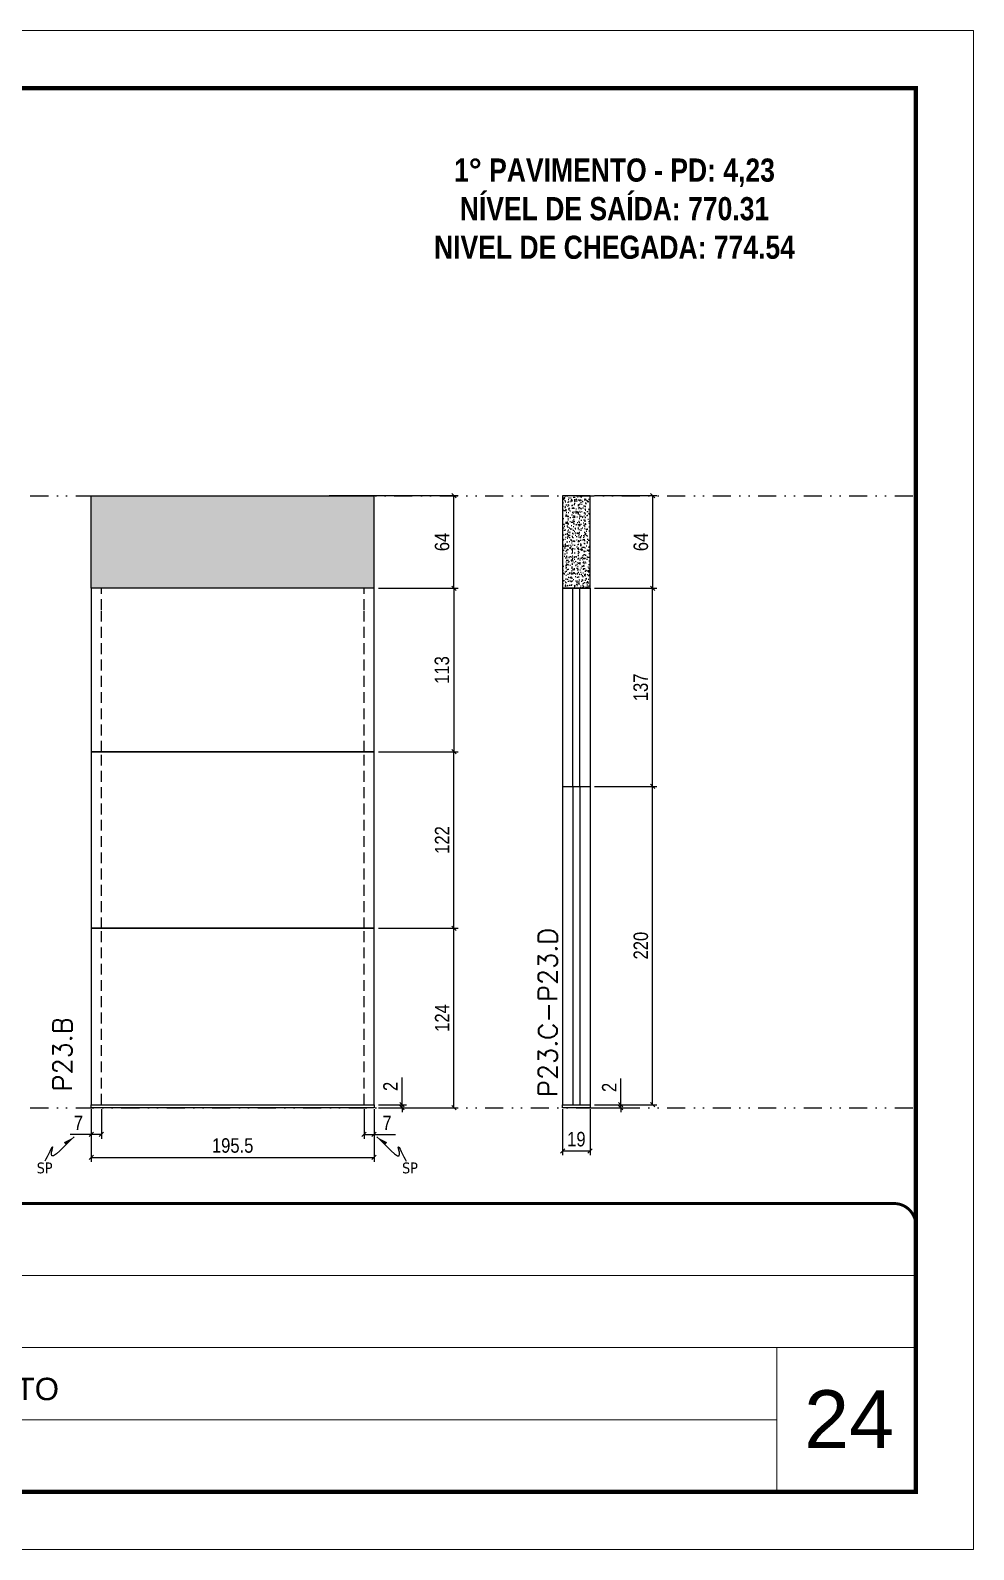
# Model space of a CAD drawing. Header units: millimetres. Extents: x 787 to 8287, y -592 to 17063.
# Drawn here: x 7027 to 7679, y 5151 to 6201 of the extents above; entities that cross this region are included whole.
import ezdxf

# ---------------------------------------------------------------- set-up
doc = ezdxf.new("R2010")
doc.units = ezdxf.units.MM
for name, pattern in [('CONTINUO', [0]), ('DASHED', [0.75, 0.5, -0.25]), ('DIVIDE2', [0.625, 0.25, -0.125, 0, -0.125, 0, -0.125]), ('HIDDEN', [0.375, 0.25, -0.125])]:
    doc.linetypes.add(name, pattern=pattern)
for name, color, linetype, lineweight in [('CARIMBO', 255, 'Continuous', 9), ('Folhas', 255, 'Continuous', 9), ('SARRAFO DE PRESSAO', 251, 'DASHED', 9), ('Texto Seção', 7, 'Continuous', 15)]:
    doc.layers.add(name, color=color, linetype=linetype, lineweight=lineweight)
for name, color, linetype in [('COTA', 241, 'Continuous'), ('NOMENCLATURA', 7, 'Continuous'), ('Nível', 160, 'Continuous'), ('Painéis', 200, 'Continuous'), ('SARR_2.2x7', 40, 'Continuous'), ('Sarrafo de Pressão', 42, 'HIDDEN'), ('texto', 7, 'Continuous')]:
    doc.layers.add(name, color=color, linetype=linetype)
doc.styles.add('ARIAL', font='arial.ttf')
doc.styles.add('COTA TECNICA', font='techl___.ttf', dxfattribs={"height": 10})
doc.styles.add('COTA TECNICA-50', font='techl___.ttf', dxfattribs={"height": 10})
doc.styles.add('REGUA-120', font='ROMANS.shx', dxfattribs={"height": 15})
doc.styles.add('ROMANC', font='techb___.ttf', dxfattribs={"height": 2.5})
doc.styles.get("Standard").update_dxf_attribs({"font": 'arial.ttf'})
doc.dimstyles.new('COTA PAINEL-50', dxfattribs={"dimtxt": 10, "dimasz": 3, "dimexe": 3, "dimexo": 3, "dimgap": 3, "dimtad": 1, "dimdec": 1, "dimzin": 12, "dimdsep": 46, "dimtxsty": 'COTA TECNICA-50', "dimblk1": 'OBLIQUE', "dimblk2": 'OBLIQUE', "dimsah": 1, "dimcen": 0.9, "dimclrd": 4, "dimclre": 4, "dimclrt": 240, "dimadec": 1, "dimazin": 3, "dimtfac": 1, "dimtdec": 1, "dimtmove": 0, "dimatfit": 3, "dimfxl": 0, "dimtolj": 1, "dimtzin": 12, "dimarcsym": 0})
doc.dimstyles.new('PAINEL', dxfattribs={"dimtxt": 10, "dimasz": 3, "dimexe": 3, "dimexo": 3, "dimgap": 3, "dimtad": 1, "dimdec": 1, "dimzin": 12, "dimdsep": 46, "dimtxsty": 'COTA TECNICA', "dimblk1": 'OBLIQUE', "dimblk2": 'OBLIQUE', "dimsah": 1, "dimcen": 0.9, "dimclrd": 4, "dimclre": 4, "dimclrt": 240, "dimadec": 1, "dimazin": 3, "dimtfac": 1, "dimtdec": 1, "dimtmove": 0, "dimatfit": 3, "dimfxl": 0, "dimtolj": 1, "dimtzin": 12, "dimarcsym": 0})
doc.dimstyles.get("Standard").update_dxf_attribs({"dimtxt": 0.18, "dimasz": 0.18, "dimexe": 0.18, "dimexo": 0.0625, "dimgap": 0.09, "dimtad": 0, "dimtih": 1, "dimtoh": 1, "dimdec": 4, "dimzin": 0, "dimdsep": 46, "dimtxsty": 'Standard', "dimcen": 0.09, "dimadec": 0, "dimazin": 0, "dimtfac": 1, "dimtdec": 4, "dimtofl": 0, "dimtmove": 0, "dimatfit": 3, "dimfxl": 0, "dimtolj": 1, "dimtzin": 0, "dimarcsym": 0})

# ---------------------------------------------------------------- blocks, each defined once
blk = doc.blocks.new('9999999999')
at = {"color": 30, "linetype": 'CONTINUO'}
for p, q in [((98564.6, 34379.6), (99584, 34379.6)), ((98564.6, 34329.8), (99488, 34329.8)), ((99584, 34329.8), (99488, 34329.8)), ((99488, 34329.8), (99488, 34230.2)), ((98564.6, 34280), (99488, 34280))]:
    blk.add_line(p, q, dxfattribs=at)
at = {"color": 30, "linetype": 'CONTINUO', "const_width": 2}
blk.add_lwpolyline([(99584, 34230.2), (99584, 34414.4, 0.414214), (99569, 34429.4), (98229, 34429.4, 0.414214), (98214, 34414.4), (98214, 34245.2, 0.414214), (98229, 34230.2), (99584, 34230.2)], format="xyb", dxfattribs=at)
at = {"layer": 'Folhas'}
blk.add_lwpolyline([(98139, 34190.2), (99624, 34190.2), (99624, 35240.2), (98139, 35240.2)], close=True, dxfattribs=at)
at = {"layer": 'Folhas', "color": 30, "const_width": 3}
blk.add_lwpolyline([(98214, 34230.2), (99584, 34230.2), (99584, 35200.2), (98214, 35200.2)], close=True, dxfattribs=at)
at = {"color": 7, "linetype": 'Continuous', "ltscale": 5, "style": 'ARIAL'}
blk.add_text('1° PAVIMENTO', height=15.483, dxfattribs=at).set_placement((98837.7, 34293.5))
blk = doc.blocks.new('_Oblique')
at = {"color": 0, "linetype": 'ByBlock', "lineweight": -2}
blk.add_line((-0.5, -0.5), (0.5, 0.5), dxfattribs=at)
blk = doc.blocks.new('*D650')
at = {"layer": 'COTA', "color": 4, "lineweight": -2}
for p, q in [((7069.1, 5455.7), (7069.1, 5419.3)), ((7264.6, 5455.7), (7264.6, 5419.3)), ((7069.1, 5422.3), (7264.6, 5422.3))]:
    blk.add_line(p, q, dxfattribs=at)
at = {"layer": 'Defpoints', "color": 0}
for p in [(7069.1, 5458.7), (7264.6, 5458.7), (7264.6, 5422.3)]:
    blk.add_point(p, dxfattribs=at)
at = {"layer": 'COTA', "color": 4, "lineweight": -2, "xscale": 3, "yscale": 3, "zscale": 3, "rotation": 180}
blk.add_blockref('_Oblique', (7069.1, 5422.3), dxfattribs=at)
at = {"layer": 'COTA', "color": 4, "lineweight": -2, "xscale": 3, "yscale": 3, "zscale": 3}
blk.add_blockref('_Oblique', (7264.6, 5422.3), dxfattribs=at)
at = {"layer": 'COTA', "color": 240, "insert": (7166.8, 5430.5), "char_height": 10, "attachment_point": 5, "style": 'COTA TECNICA'}
blk.add_mtext('\\A1;195.5', dxfattribs=at)
blk = doc.blocks.new('*D651')
at = {"layer": 'COTA', "color": 4, "lineweight": -2}
for p, q in [((7069.1, 5453.7), (7069.1, 5435.2)), ((7076.1, 5455.7), (7076.1, 5435.2)), ((7069.1, 5438.2), (7054.4, 5438.2)), ((7076.1, 5438.2), (7069.1, 5438.2))]:
    blk.add_line(p, q, dxfattribs=at)
at = {"layer": 'Defpoints', "color": 0}
for p in [(7069.1, 5456.7), (7076.1, 5458.7), (7069.1, 5438.2)]:
    blk.add_point(p, dxfattribs=at)
at = {"layer": 'COTA', "color": 4, "lineweight": -2, "xscale": 3, "yscale": 3, "zscale": 3, "rotation": 180}
blk.add_blockref('_Oblique', (7069.1, 5438.2), dxfattribs=at)
at = {"layer": 'COTA', "color": 4, "lineweight": -2, "xscale": 3, "yscale": 3, "zscale": 3}
blk.add_blockref('_Oblique', (7076.1, 5438.2), dxfattribs=at)
at = {"layer": 'COTA', "color": 240, "insert": (7060.2, 5446.2), "char_height": 10, "attachment_point": 5, "style": 'COTA TECNICA-50'}
blk.add_mtext('\\A1;7', dxfattribs=at)
blk = doc.blocks.new('*D652')
at = {"layer": 'COTA', "color": 4, "lineweight": -2}
for p, q in [((7257.6, 5455.7), (7257.6, 5435.2)), ((7264.6, 5453.7), (7264.6, 5435.2)), ((7257.6, 5438.2), (7264.6, 5438.2)), ((7264.6, 5438.2), (7279.3, 5438.2))]:
    blk.add_line(p, q, dxfattribs=at)
at = {"layer": 'Defpoints', "color": 0}
for p in [(7257.6, 5458.7), (7264.6, 5456.7), (7264.6, 5438.2)]:
    blk.add_point(p, dxfattribs=at)
at = {"layer": 'COTA', "color": 4, "lineweight": -2, "xscale": 3, "yscale": 3, "zscale": 3, "rotation": 180}
blk.add_blockref('_Oblique', (7257.6, 5438.2), dxfattribs=at)
at = {"layer": 'COTA', "color": 4, "lineweight": -2, "xscale": 3, "yscale": 3, "zscale": 3}
blk.add_blockref('_Oblique', (7264.6, 5438.2), dxfattribs=at)
at = {"layer": 'COTA', "color": 240, "insert": (7273.5, 5446.2), "char_height": 10, "attachment_point": 5, "style": 'COTA TECNICA-50'}
blk.add_mtext('\\A1;7', dxfattribs=at)
blk = doc.blocks.new('*D653')
at = {"layer": 'COTA', "color": 4, "linetype": 'ByBlock', "lineweight": -2}
for p, q in [((7267.6, 5580.7), (7322.7, 5580.7)), ((7319.7, 5456.7), (7319.7, 5580.7)), ((7267.6, 5456.7), (7322.7, 5456.7))]:
    blk.add_line(p, q, dxfattribs=at)
at = {"layer": 'Defpoints', "color": 0, "linetype": 'ByBlock'}
for p in [(7264.6, 5580.7), (7319.7, 5580.7), (7264.6, 5456.7)]:
    blk.add_point(p, dxfattribs=at)
at = {"layer": 'COTA', "color": 4, "linetype": 'ByBlock', "lineweight": -2, "xscale": 3, "yscale": 3, "zscale": 3}
for p, rotation in [((7319.7, 5580.7), 90), ((7319.7, 5456.7), 270)]:
    blk.add_blockref('_Oblique', p, dxfattribs=dict(at, rotation=rotation))
at = {"layer": 'COTA', "color": 240, "linetype": 'ByBlock', "insert": (7311.6, 5518.7), "char_height": 10, "attachment_point": 5, "rotation": 90, "style": 'COTA TECNICA'}
blk.add_mtext('\\A1;124', dxfattribs=at)
blk = doc.blocks.new('*D654')
at = {"layer": 'COTA', "color": 4, "lineweight": -2}
for p, q in [((7283.9, 5458.7), (7283.9, 5477.5)), ((7267.6, 5458.7), (7286.9, 5458.7)), ((7267.6, 5456.7), (7286.9, 5456.7)), ((7283.9, 5456.7), (7283.9, 5458.7)), ((7283.9, 5456.7), (7283.9, 5453.7))]:
    blk.add_line(p, q, dxfattribs=at)
at = {"layer": 'Defpoints', "color": 0}
for p in [(7264.6, 5458.7), (7264.6, 5456.7), (7283.9, 5456.7)]:
    blk.add_point(p, dxfattribs=at)
at = {"layer": 'COTA', "color": 4, "lineweight": -2, "xscale": 3, "yscale": 3, "zscale": 3}
for p, rotation in [((7283.9, 5458.7), 270), ((7283.9, 5456.7), 90)]:
    blk.add_blockref('_Oblique', p, dxfattribs=dict(at, rotation=rotation))
at = {"layer": 'COTA', "color": 240, "insert": (7275.9, 5471.4), "char_height": 10, "attachment_point": 5, "rotation": 90, "style": 'COTA TECNICA-50'}
blk.add_mtext('\\A1;2', dxfattribs=at)
blk = doc.blocks.new('*D618')
at = {"layer": 'COTA', "color": 4, "linetype": 'ByBlock', "lineweight": -2}
for p, q in [((7267.6, 5580.7), (7322.7, 5580.7)), ((7319.7, 5456.7), (7319.7, 5580.7)), ((7267.6, 5456.7), (7322.7, 5456.7))]:
    blk.add_line(p, q, dxfattribs=at)
at = {"layer": 'Defpoints', "color": 0, "linetype": 'ByBlock'}
for p in [(7264.6, 5580.7), (7319.7, 5580.7), (7264.6, 5456.7)]:
    blk.add_point(p, dxfattribs=at)
at = {"layer": 'COTA', "color": 4, "linetype": 'ByBlock', "lineweight": -2, "xscale": 3, "yscale": 3, "zscale": 3}
for p, rotation in [((7319.7, 5580.7), 90), ((7319.7, 5456.7), 270)]:
    blk.add_blockref('_Oblique', p, dxfattribs=dict(at, rotation=rotation))
at = {"layer": 'COTA', "color": 240, "linetype": 'ByBlock', "insert": (7311.6, 5518.7), "char_height": 10, "attachment_point": 5, "rotation": 90, "style": 'COTA TECNICA'}
blk.add_mtext('\\A1;124', dxfattribs=at)
blk = doc.blocks.new('*D619')
at = {"layer": 'COTA', "color": 4, "lineweight": -2}
for p, q in [((7267.6, 5702.7), (7322.7, 5702.7)), ((7319.7, 5580.7), (7319.7, 5702.7)), ((7267.6, 5580.7), (7322.7, 5580.7))]:
    blk.add_line(p, q, dxfattribs=at)
at = {"layer": 'Defpoints', "color": 0}
for p in [(7264.6, 5702.7), (7319.7, 5702.7), (7264.6, 5580.7)]:
    blk.add_point(p, dxfattribs=at)
at = {"layer": 'COTA', "color": 4, "lineweight": -2, "xscale": 3, "yscale": 3, "zscale": 3}
for p, rotation in [((7319.7, 5702.7), 90), ((7319.7, 5580.7), 270)]:
    blk.add_blockref('_Oblique', p, dxfattribs=dict(at, rotation=rotation))
at = {"layer": 'COTA', "color": 240, "insert": (7311.6, 5641.7), "char_height": 10, "attachment_point": 5, "rotation": 90, "style": 'COTA TECNICA-50'}
blk.add_mtext('\\A1;122', dxfattribs=at)
blk = doc.blocks.new('*D620')
at = {"layer": 'COTA', "color": 4, "lineweight": -2}
for p, q in [((7394.9, 5455.7), (7394.9, 5423.8)), ((7413.9, 5455.7), (7413.9, 5423.8)), ((7394.9, 5426.8), (7413.9, 5426.8))]:
    blk.add_line(p, q, dxfattribs=at)
at = {"layer": 'Defpoints', "color": 0}
for p in [(7394.9, 5458.7), (7413.9, 5458.7), (7413.9, 5426.8)]:
    blk.add_point(p, dxfattribs=at)
at = {"layer": 'COTA', "color": 4, "lineweight": -2, "xscale": 3, "yscale": 3, "zscale": 3, "rotation": 180}
blk.add_blockref('_Oblique', (7394.9, 5426.8), dxfattribs=at)
at = {"layer": 'COTA', "color": 4, "lineweight": -2, "xscale": 3, "yscale": 3, "zscale": 3}
blk.add_blockref('_Oblique', (7413.9, 5426.8), dxfattribs=at)
at = {"layer": 'COTA', "color": 240, "insert": (7404.4, 5434.9), "char_height": 10, "attachment_point": 5, "style": 'COTA TECNICA'}
blk.add_mtext('\\A1;19', dxfattribs=at)
blk = doc.blocks.new('*D621')
at = {"layer": 'COTA', "color": 4, "lineweight": -2}
for p, q in [((7435.1, 5458.7), (7435.1, 5476.8)), ((7416.9, 5458.7), (7438.1, 5458.7)), ((7416.9, 5456.7), (7438.1, 5456.7)), ((7435.1, 5456.7), (7435.1, 5458.7)), ((7435.1, 5456.7), (7435.1, 5453.7))]:
    blk.add_line(p, q, dxfattribs=at)
at = {"layer": 'Defpoints', "color": 0}
for p in [(7413.9, 5458.7), (7413.9, 5456.7), (7435.1, 5458.7)]:
    blk.add_point(p, dxfattribs=at)
at = {"layer": 'COTA', "color": 4, "lineweight": -2, "xscale": 3, "yscale": 3, "zscale": 3}
for p, rotation in [((7435.1, 5458.7), 270), ((7435.1, 5456.7), 90)]:
    blk.add_blockref('_Oblique', p, dxfattribs=dict(at, rotation=rotation))
at = {"layer": 'COTA', "color": 240, "insert": (7427.1, 5470.7), "char_height": 10, "attachment_point": 5, "rotation": 90, "style": 'COTA TECNICA-50'}
blk.add_mtext('\\A1;2', dxfattribs=at)
blk = doc.blocks.new('*D1316')
at = {"layer": 'COTA', "color": 4, "linetype": 'ByBlock', "lineweight": -2}
for p, q in [((7416.9, 5879.7), (7460.1, 5879.7)), ((7457.1, 5879.7), (7457.1, 5815.7)), ((7416.9, 5815.7), (7460.1, 5815.7))]:
    blk.add_line(p, q, dxfattribs=at)
at = {"layer": 'Defpoints', "color": 0, "linetype": 'ByBlock'}
for p in [(7413.9, 5879.7), (7413.9, 5815.7), (7457.1, 5815.7)]:
    blk.add_point(p, dxfattribs=at)
at = {"layer": 'COTA', "color": 4, "linetype": 'ByBlock', "lineweight": -2, "xscale": 3, "yscale": 3, "zscale": 3}
for p, rotation in [((7457.1, 5879.7), 90), ((7457.1, 5815.7), 270)]:
    blk.add_blockref('_Oblique', p, dxfattribs=dict(at, rotation=rotation))
at = {"layer": 'COTA', "color": 240, "linetype": 'ByBlock', "insert": (7449, 5847.7), "char_height": 10, "attachment_point": 5, "rotation": 90, "style": 'COTA TECNICA'}
blk.add_mtext('\\A1;64', dxfattribs=at)
blk = doc.blocks.new('*D1317')
at = {"layer": 'COTA', "color": 4, "lineweight": -2}
for p, q in [((7416.9, 5678.7), (7460.1, 5678.7)), ((7457.1, 5458.7), (7457.1, 5678.7)), ((7416.9, 5458.7), (7460.1, 5458.7))]:
    blk.add_line(p, q, dxfattribs=at)
at = {"layer": 'Defpoints', "color": 0}
for p in [(7413.9, 5678.7), (7457.1, 5678.7), (7413.9, 5458.7)]:
    blk.add_point(p, dxfattribs=at)
at = {"layer": 'COTA', "color": 4, "lineweight": -2, "xscale": 3, "yscale": 3, "zscale": 3}
for p, rotation in [((7457.1, 5678.7), 90), ((7457.1, 5458.7), 270)]:
    blk.add_blockref('_Oblique', p, dxfattribs=dict(at, rotation=rotation))
at = {"layer": 'COTA', "color": 240, "insert": (7449, 5568.7), "char_height": 10, "attachment_point": 5, "rotation": 90, "style": 'COTA TECNICA-50'}
blk.add_mtext('\\A1;220', dxfattribs=at)
blk = doc.blocks.new('*D622')
at = {"layer": 'COTA', "color": 4, "lineweight": -2}
for p, q in [((7416.9, 5815.7), (7460.1, 5815.7)), ((7457.1, 5678.7), (7457.1, 5815.7)), ((7416.9, 5678.7), (7460.1, 5678.7))]:
    blk.add_line(p, q, dxfattribs=at)
at = {"layer": 'Defpoints', "color": 0}
for p in [(7413.9, 5815.7), (7457.1, 5815.7), (7413.9, 5678.7)]:
    blk.add_point(p, dxfattribs=at)
at = {"layer": 'COTA', "color": 4, "lineweight": -2, "xscale": 3, "yscale": 3, "zscale": 3}
for p, rotation in [((7457.1, 5815.7), 90), ((7457.1, 5678.7), 270)]:
    blk.add_blockref('_Oblique', p, dxfattribs=dict(at, rotation=rotation))
at = {"layer": 'COTA', "color": 240, "insert": (7448.9, 5747.2), "char_height": 10, "attachment_point": 5, "rotation": 90, "style": 'COTA TECNICA-50'}
blk.add_mtext('\\A1;137', dxfattribs=at)
blk = doc.blocks.new('*D623')
at = {"layer": 'COTA', "color": 4, "lineweight": -2}
for p, q in [((7233.6, 5879.7), (7322.7, 5879.7)), ((7319.7, 5815.7), (7319.7, 5879.7)), ((7267.6, 5815.7), (7322.7, 5815.7))]:
    blk.add_line(p, q, dxfattribs=at)
at = {"layer": 'Defpoints', "color": 0}
for p in [(7230.6, 5879.7), (7319.7, 5879.7), (7264.6, 5815.7)]:
    blk.add_point(p, dxfattribs=at)
at = {"layer": 'COTA', "color": 4, "lineweight": -2, "xscale": 3, "yscale": 3, "zscale": 3}
for p, rotation in [((7319.7, 5879.7), 90), ((7319.7, 5815.7), 270)]:
    blk.add_blockref('_Oblique', p, dxfattribs=dict(at, rotation=rotation))
at = {"layer": 'COTA', "color": 240, "insert": (7311.6, 5847.7), "char_height": 10, "attachment_point": 5, "rotation": 90, "style": 'COTA TECNICA-50'}
blk.add_mtext('\\A1;64', dxfattribs=at)
blk = doc.blocks.new('*D624')
at = {"layer": 'COTA', "color": 4, "lineweight": -2}
for p, q in [((7267.6, 5815.7), (7322.7, 5815.7)), ((7319.7, 5815.7), (7319.7, 5702.7)), ((7267.6, 5702.7), (7322.7, 5702.7))]:
    blk.add_line(p, q, dxfattribs=at)
at = {"layer": 'Defpoints', "color": 0}
for p in [(7264.6, 5815.7), (7264.6, 5702.7), (7319.7, 5702.7)]:
    blk.add_point(p, dxfattribs=at)
at = {"layer": 'COTA', "color": 4, "lineweight": -2, "xscale": 3, "yscale": 3, "zscale": 3}
for p, rotation in [((7319.7, 5815.7), 90), ((7319.7, 5702.7), 270)]:
    blk.add_blockref('_Oblique', p, dxfattribs=dict(at, rotation=rotation))
at = {"layer": 'COTA', "color": 240, "insert": (7311.5, 5759.2), "char_height": 10, "attachment_point": 5, "rotation": 90, "style": 'COTA TECNICA-50'}
blk.add_mtext('\\A1;113', dxfattribs=at)

msp = doc.modelspace()

# ---------------------------------------------------------------- hatches: boundary and pattern name
at = {"layer": 'COTA', "linetype": 'ByBlock'}
h = msp.add_hatch(dxfattribs=at)
h.set_pattern_fill('AR-CONC', color=256, scale=0.03)
h.set_pattern_definition([(50, (-1363.4894, 1767.6855), (5.46554, -0.4781726), [0.5715, -6.2865]), (355, (-1363.4894, 1767.6855), (-1.0573026, 5.7317054), [0.4572, -5.0292175]), (100.451445, (-1363.034, 1767.6456), (4.4082374, 5.2535326), [0.4857003, -5.3427073]), (46.1842, (-1363.4894, 1769.2095), (8.132371, -1.26127), [0.85725, -9.42975]), (96.63556, (-1362.812, 1769.104), (7.122124, 7.422784), [0.728551, -8.014068]), (351.18415, (-1363.489, 1769.2095), (7.122124, 7.422784), [0.685799, -7.543792]), (21, (-1362.7274, 1768.8285), (4.5484317, -3.067956), [0.5715, -6.2865]), (326, (-1362.7274, 1768.8285), (1.854061, 5.525639), [0.4572, -5.0292]), (71.451445, (-1362.3483, 1768.573), (6.4024926, 2.457683), [0.4857003, -5.342698]), (37.5, (-1363.4894, 1767.6855), (0.0926581, 2.53665117), [0, -4.96824, 0, -5.1054, 0, -5.04825]), (7.5, (-1363.4894, 1767.6855), (2.0045899, 3.00541724), [0, -2.91084, 0, -4.85394, 0, -1.92405]), (327.5, (-1365.1886, 1767.6855), (4.06771786, -0.1718623), [0, -1.905, 0, -5.9436, 0, -7.8867]), (317.5, (-1365.9506, 1767.6855), (4.4438754, 0.7627947), [0, -2.4765, 0, -3.94716, 0, -5.6007])])
h.paths.add_polyline_path([(7069.1, 5879.68), (7069.1, 5815.68), (7264.6, 5815.68), (7264.6, 5879.68)])
h = msp.add_hatch(dxfattribs=at)
h.set_pattern_fill('AR-CONC', color=256, scale=0.03)
h.set_pattern_definition([(50, (-1694.262, 1777.6855), (5.46554, -0.4781726), [0.5715, -6.2865]), (355, (-1694.262, 1777.6855), (-1.0573026, 5.7317054), [0.4572, -5.0292175]), (100.451445, (-1693.8067, 1777.6456), (4.4082374, 5.2535326), [0.4857003, -5.3427073]), (46.1842, (-1694.262, 1779.2095), (8.132371, -1.26127), [0.85725, -9.42975]), (96.63556, (-1693.5844, 1779.104), (7.122124, 7.422784), [0.728551, -8.014068]), (351.18415, (-1694.262, 1779.2095), (7.122124, 7.422784), [0.685799, -7.543792]), (21, (-1693.5, 1778.8285), (4.5484317, -3.067956), [0.5715, -6.2865]), (326, (-1693.5, 1778.8285), (1.854061, 5.525639), [0.4572, -5.0292]), (71.451445, (-1693.121, 1778.573), (6.4024926, 2.457683), [0.4857003, -5.342698]), (37.5, (-1694.2621, 1777.6855), (0.0926581, 2.53665117), [0, -4.96824, 0, -5.1054, 0, -5.04825]), (7.5, (-1694.2621, 1777.6855), (2.0045899, 3.00541724), [0, -2.91084, 0, -4.85394, 0, -1.92405]), (327.5, (-1695.9614, 1777.6855), (4.06771786, -0.1718623), [0, -1.905, 0, -5.9436, 0, -7.8867]), (317.5, (-1696.7234, 1777.6855), (4.4438754, 0.7627947), [0, -2.4765, 0, -3.94716, 0, -5.6007])])
h.paths.add_polyline_path([(7413.86, 5879.68), (7394.86, 5879.68), (7394.86, 5815.65), (7413.86, 5815.65)])

# ---------------------------------------------------------------- linework, layer by layer
for p, q in [((7069.1, 5879.68), (7069.1, 5879.68)), ((7069.1, 5815.68), (7069.1, 5879.68)), ((7069.1, 5879.68), (7264.6, 5879.68)), ((7264.6, 5815.68), (7264.6, 5879.68))]:
    msp.add_line(p, q, dxfattribs=at)
msp.add_lwpolyline([(7394.86, 5815.65), (7413.86, 5815.65), (7413.86, 5879.68), (7394.86, 5879.68)], close=True, dxfattribs=at)
at = {"layer": 'Nível', "color": 4, "linetype": 'DIVIDE2', "ltscale": 50}
for p, q in [((6618.04, 5879.68), (7639, 5879.68)), ((6618.04, 5456.68), (7639, 5456.68))]:
    msp.add_line(p, q, dxfattribs=at)
at = {"layer": 'Painéis'}
for p, q in [((7230.6, 5815.68), (7069.1, 5815.68)), ((7394.86, 5815.65), (7394.86, 5458.68)), ((7394.86, 5815.65), (7413.86, 5815.65)), ((7413.86, 5815.65), (7394.86, 5815.65)), ((7413.86, 5815.65), (7413.86, 5458.68)), ((7394.86, 5678.68), (7413.86, 5678.68)), ((7394.86, 5458.68), (7413.86, 5458.68)), ((7394.86, 5458.68), (7413.86, 5458.68)), ((7394.86, 5456.68), (7394.86, 5458.68)), ((7413.86, 5456.68), (7394.86, 5456.68)), ((7413.86, 5458.68), (7413.86, 5456.68))]:
    msp.add_line(p, q, dxfattribs=at)
for points in [[(7264.6, 5815.68), (7069.1, 5815.68), (7069.1, 5702.68), (7264.6, 5702.68)], [(7264.6, 5702.68), (7069.1, 5702.68), (7069.1, 5580.68), (7264.6, 5580.68)], [(7264.6, 5580.68), (7069.1, 5580.68), (7069.1, 5458.68), (7264.6, 5458.68)], [(7264.6, 5456.68), (7069.1, 5456.68), (7069.1, 5458.68), (7264.6, 5458.68)]]:
    msp.add_lwpolyline(points, close=True, dxfattribs=at)
at = {"layer": 'SARR_2.2x7'}
for p, q in [((7401.86, 5678.68), (7401.86, 5815.65)), ((7406.86, 5678.68), (7406.86, 5815.65)), ((7401.86, 5678.68), (7401.86, 5458.68)), ((7406.86, 5678.68), (7406.86, 5458.68))]:
    msp.add_line(p, q, dxfattribs=at)
at = {"layer": 'Sarrafo de Pressão', "ltscale": 30}
for p, q in [((7076.1, 5800.68), (7076.1, 5815.68)), ((7257.6, 5800.68), (7257.6, 5815.68)), ((7076.1, 5702.68), (7076.1, 5800.68)), ((7257.6, 5702.68), (7257.6, 5800.68)), ((7076.1, 5580.68), (7076.1, 5702.68)), ((7257.6, 5580.68), (7257.6, 5702.68)), ((7076.1, 5458.68), (7076.1, 5580.68)), ((7257.6, 5458.68), (7257.6, 5580.68))]:
    msp.add_line(p, q, dxfattribs=at)

# ---------------------------------------------------------------- block references
at = {"layer": 'SARRAFO DE PRESSAO', "color": 6, "linetype": 'ByBlock'}
msp.add_blockref('9999999999', (-91944.98, -29038.94), dxfattribs=at)

# ---------------------------------------------------------------- texts
at = {"layer": 'CARIMBO', "style": 'ARIAL'}
msp.add_text('24', height=40, dxfattribs=at).set_placement((7561.86, 5221.41))
at = {"layer": 'NOMENCLATURA', "color": 2, "insert": (7430.74, 6139.4), "char_height": 16, "attachment_point": 2, "style": 'ROMANC'}
msp.add_mtext_dynamic_manual_height_columns('\\P1° PAVIMENTO - PD: 4,23\\PNÍVEL DE SAÍDA: 770.31\\PNIVEL DE CHEGADA: 774.54', width=328.3607, gutter_width=1, heights=[0], dxfattribs=at)
at = {"layer": 'texto', "color": 0, "char_height": 7.5, "attachment_point": 5}
for insert in [(7036.85, 5415), (7289.38, 5415)]:
    msp.add_mtext('{\\fTahoma|b0|i0|c0|p34;\\C4;SP}', dxfattribs=dict(at, insert=insert))
at = {"layer": 'Texto Seção', "char_height": 13, "width": 285.3299, "attachment_point": 7, "rotation": 90, "style": 'REGUA-120'}
for s, insert in [('P23.C-P23.D', (7391.15, 5464.09)), ('P23.B', (7055.63, 5467.93))]:
    msp.add_mtext(s, dxfattribs=dict(at, insert=insert))

# ---------------------------------------------------------------- dimensions: what is measured, and where the dimension line sits
at = {"layer": 'COTA'}
for base, p1, p2, angle, picture, middle in [((7319.68, 5879.68), (7264.6, 5815.68), (7230.6, 5879.68), 90, '*D623', (7311.58, 5847.68)), ((7319.68, 5702.68), (7264.6, 5815.68), (7264.6, 5702.68), 90, '*D624', (7311.46, 5759.18)), ((7457.07, 5815.65), (7413.86, 5678.68), (7413.86, 5815.65), 90, '*D622', (7448.85, 5747.17)), ((7319.68, 5702.68), (7264.6, 5580.68), (7264.6, 5702.68), 90, '*D619', (7311.62, 5641.68)), ((7457.07, 5678.68), (7413.86, 5458.68), (7413.86, 5678.68), 90, '*D1317', (7448.97, 5568.68)), ((7069.1, 5438.17), (7076.1, 5458.68), (7069.1, 5456.68), 180, '*D651', (7060.23, 5446.24))]:
    dim = msp.add_linear_dim(base=base, p1=p1, p2=p2, angle=angle, dimstyle='COTA PAINEL-50', dxfattribs=at)
    dim.commit()
    dim.dimension.update_dxf_attribs({"geometry": picture, "text_midpoint": middle})
at = {"layer": 'COTA', "linetype": 'ByBlock'}
dim = msp.add_linear_dim(base=(7457.07, 5815.65), p1=(7413.86, 5879.68), p2=(7413.86, 5815.65), angle=90, dimstyle='PAINEL', dxfattribs=at)
dim.commit()
dim.dimension.update_dxf_attribs({"geometry": '*D1316', "text_midpoint": (7448.97, 5847.67)})
for picture in ['*D653', '*D618']:
    dim = msp.add_aligned_dim(p1=(7264.6, 5456.68), p2=(7264.6, 5580.68), distance=-55.08, dimstyle='PAINEL', dxfattribs=at)
    dim.commit()
    dim.dimension.update_dxf_attribs({"geometry": picture, "text_midpoint": (7311.61, 5518.68)})
at = {"layer": 'COTA'}
for base, p1, p2, picture, middle in [((7283.86, 5456.68), (7264.6, 5458.68), (7264.6, 5456.68), '*D654', (7283.86, 5471.42)), ((7435.05, 5458.68), (7413.86, 5456.68), (7413.86, 5458.68), '*D621', (7435.05, 5470.73))]:
    dim = msp.add_linear_dim(base=base, p1=p1, p2=p2, angle=90, dimstyle='COTA PAINEL-50', dxfattribs=at)
    dim.commit()
    dim.dimension.update_dxf_attribs({"geometry": picture, "text_midpoint": middle, "dimtype": 160})
for base, p1, p2, picture, middle in [((7264.6, 5422.32), (7069.1, 5458.68), (7264.6, 5458.68), '*D650', (7166.85, 5430.46)), ((7413.86, 5426.78), (7394.86, 5458.68), (7413.86, 5458.68), '*D620', (7404.36, 5434.87))]:
    dim = msp.add_linear_dim(base=base, p1=p1, p2=p2, dimstyle='PAINEL', override={"dimarcsym": 2}, dxfattribs=at)
    dim.commit()
    dim.dimension.update_dxf_attribs({"geometry": picture, "text_midpoint": middle})
dim = msp.add_linear_dim(base=(7264.6, 5438.17), p1=(7257.6, 5458.68), p2=(7264.6, 5456.68), dimstyle='COTA PAINEL-50', dxfattribs=at)
dim.commit()
dim.dimension.update_dxf_attribs({"geometry": '*D652', "text_midpoint": (7273.46, 5446.24)})

# ---------------------------------------------------------------- leaders
at = {"layer": 'COTA', "path_type": 1}
for points in [[(7057.27, 5436.5), (7041.48, 5424.66), (7042.41, 5429.47), (7036.86, 5419.69)], [(7266.43, 5436.5), (7282.21, 5424.66), (7281.29, 5429.47), (7286.84, 5419.69)]]:
    msp.add_leader(points, dimstyle='Standard', override={"dimasz": 8}, dxfattribs=at)

doc.saveas('drawing.dxf')
